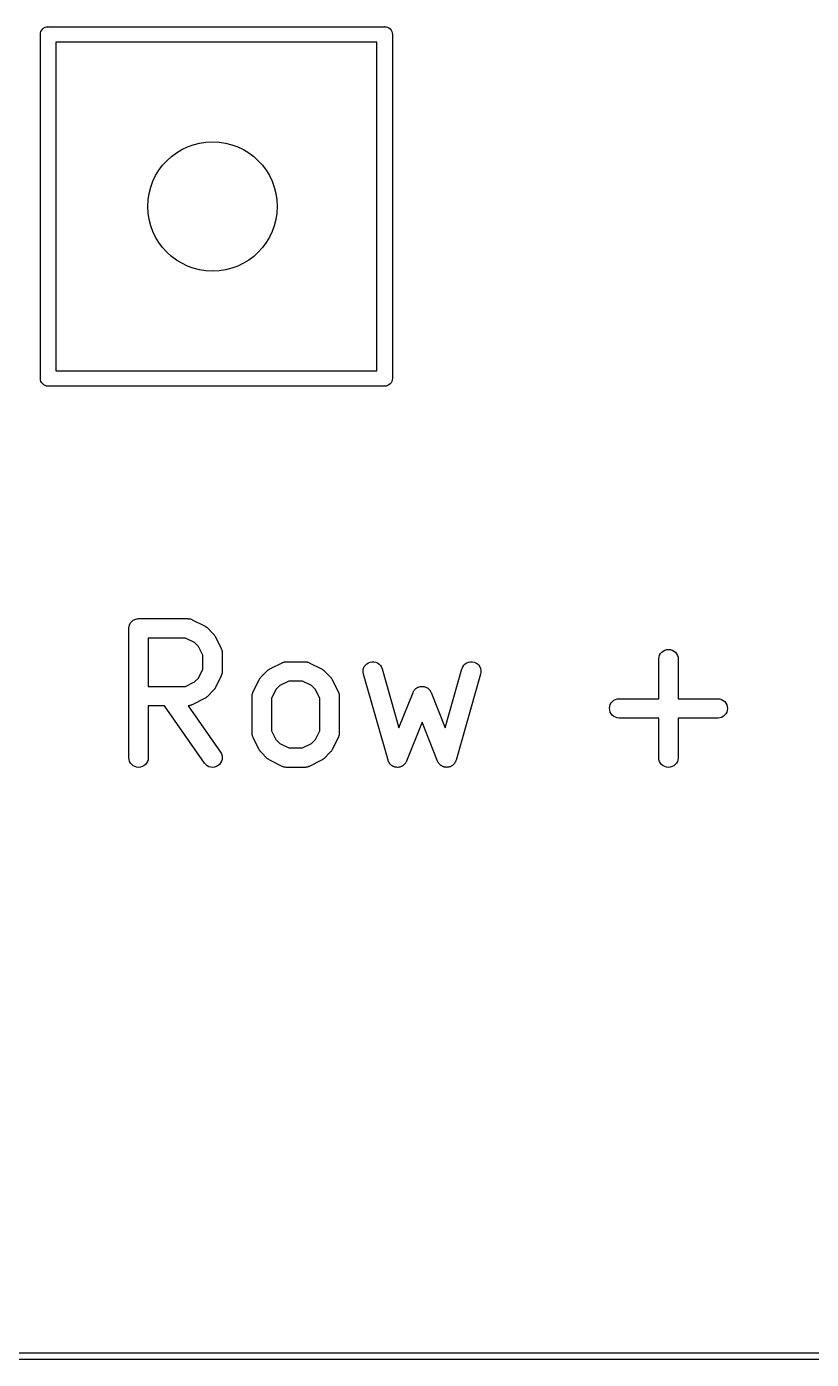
# Model space of a CAD drawing. Extents: x 47 to 146.1, y -90.2 to -39.3.
# Drawn here: x 73.49 to 79.56, y -90.19 to -79.89 of the extents above; entities that cross this region are included whole.
import ezdxf

# ---------------------------------------------------------------- set-up
doc = ezdxf.new("R2010")
doc.units = 0
doc.header["$MEASUREMENT"] = 0
doc.layers.add('BLACK', color=7, linetype='CONTINUOUS')

msp = doc.modelspace()

# ---------------------------------------------------------------- linework, layer by layer
at = {"layer": 'BLACK', "linetype": 'CONTINUOUS'}
for p, q in [((73.5997, -79.95), (73.6009, -79.9382)), ((73.6, -79.953), (73.5997, -79.95)), ((73.6, -82.6071), (73.6, -79.953)), ((73.6009, -79.9382), (73.6043, -79.9269)), ((73.6043, -79.9269), (73.6099, -79.9165)), ((73.6099, -79.9165), (73.6174, -79.9074)), ((73.6174, -79.9074), (73.6265, -79.8999)), ((73.6265, -79.8999), (73.6369, -79.8943)), ((73.6369, -79.8943), (73.6482, -79.8909)), ((73.6482, -79.8909), (73.6571, -79.89)), ((73.6571, -79.89), (73.66, -79.8897)), ((73.6571, -79.89), (73.6571, -79.89)), ((73.66, -79.8897), (73.6629, -79.89)), ((73.6629, -79.89), (76.2571, -79.89)), ((76.2571, -79.89), (76.26, -79.8897)), ((76.26, -79.8897), (76.2629, -79.89)), ((76.2629, -79.89), (76.2718, -79.8909)), ((76.2718, -79.8909), (76.2831, -79.8943)), ((76.2831, -79.8943), (76.2935, -79.8999)), ((76.2935, -79.8999), (76.3026, -79.9074)), ((76.3026, -79.9074), (76.3101, -79.9165)), ((76.3101, -79.9165), (76.3157, -79.9269)), ((76.3157, -79.9269), (76.3191, -79.9382)), ((76.3191, -79.9382), (76.3203, -79.95)), ((76.3203, -79.95), (76.32, -79.9529)), ((76.32, -79.9529), (76.32, -82.6071)), ((73.72, -80.01), (73.72, -82.55)), ((76.2, -80.01), (73.72, -80.01)), ((76.2, -82.55), (76.2, -80.01)), ((73.5997, -82.61), (73.6, -82.6071)), ((73.6009, -82.6218), (73.5997, -82.61)), ((73.6043, -82.6331), (73.6009, -82.6218)), ((73.6099, -82.6435), (73.6043, -82.6331)), ((73.6174, -82.6526), (73.6099, -82.6435)), ((73.72, -82.55), (76.2, -82.55)), ((76.3101, -82.6435), (76.3026, -82.6526)), ((76.3157, -82.6331), (76.3101, -82.6435)), ((76.3191, -82.6218), (76.3157, -82.6331)), ((76.3203, -82.61), (76.3191, -82.6218)), ((76.32, -82.6071), (76.3203, -82.61)), ((73.6265, -82.6601), (73.6174, -82.6526)), ((73.6369, -82.6657), (73.6265, -82.6601)), ((73.6482, -82.6691), (73.6369, -82.6657)), ((73.66, -82.6703), (73.6482, -82.6691)), ((73.6629, -82.67), (73.66, -82.6703)), ((76.2571, -82.67), (73.6629, -82.67)), ((76.26, -82.6703), (76.2571, -82.67)), ((76.2629, -82.67), (76.26, -82.6703)), ((76.2718, -82.6691), (76.2629, -82.67)), ((76.2629, -82.67), (76.2629, -82.67)), ((76.2831, -82.6657), (76.2718, -82.6691)), ((76.2935, -82.6601), (76.2831, -82.6657)), ((76.3026, -82.6526), (76.2935, -82.6601)), ((74.293, -84.5066), (74.2964, -84.5004)), ((74.2964, -84.5004), (74.2966, -84.5002)), ((74.2966, -84.5002), (74.2967, -84.5)), ((74.2967, -84.5), (74.3012, -84.4946)), ((74.3012, -84.4946), (74.3057, -84.4892)), ((74.3057, -84.4892), (74.3059, -84.489)), ((74.3059, -84.489), (74.3061, -84.4888)), ((74.3061, -84.4888), (74.3116, -84.4844)), ((74.3116, -84.4844), (74.3171, -84.4799)), ((74.3171, -84.4799), (74.3173, -84.4798)), ((74.3173, -84.4798), (74.3175, -84.4796)), ((74.3175, -84.4796), (74.3238, -84.4764)), ((74.3238, -84.4764), (74.33, -84.473)), ((74.33, -84.473), (74.3302, -84.473)), ((74.3302, -84.473), (74.3305, -84.4728)), ((74.3305, -84.4728), (74.3373, -84.4708)), ((74.3373, -84.4708), (74.344, -84.4688)), ((74.344, -84.4688), (74.3443, -84.4688)), ((74.3443, -84.4688), (74.3445, -84.4687)), ((74.3445, -84.4687), (74.3515, -84.4681)), ((74.3515, -84.4681), (74.3586, -84.4674)), ((74.3586, -84.4674), (74.7395, -84.4674)), ((74.7395, -84.4674), (74.7406, -84.4674)), ((74.7406, -84.4674), (74.7428, -84.4676)), ((74.7428, -84.4676), (74.745, -84.4676)), ((74.745, -84.4676), (74.75, -84.4684)), ((74.75, -84.4684), (74.7551, -84.469)), ((74.7551, -84.469), (74.7572, -84.4697)), ((74.7572, -84.4697), (74.7594, -84.4701)), ((74.7594, -84.4701), (74.7642, -84.4719)), ((74.7642, -84.4719), (74.7691, -84.4734)), ((74.7691, -84.4734), (74.771, -84.4745)), ((74.771, -84.4745), (74.7731, -84.4753)), ((74.7731, -84.4753), (74.8683, -84.5229)), ((74.2836, -84.5413), (74.2844, -84.5343)), ((74.2836, -84.5418), (74.2836, -84.5413)), ((74.2836, -84.5419), (74.2836, -84.5418)), ((74.2836, -84.5424), (74.2836, -84.5419)), ((74.2836, -84.5419), (74.2836, -84.5419)), ((74.2836, -85.5424), (74.2836, -84.5424)), ((74.2844, -84.5343), (74.2851, -84.5273)), ((74.2851, -84.5273), (74.2852, -84.527)), ((74.2852, -84.5268), (74.2873, -84.5201)), ((74.2852, -84.527), (74.2852, -84.5268)), ((74.2873, -84.5201), (74.2894, -84.5133)), ((74.2894, -84.5133), (74.2896, -84.5131)), ((74.2896, -84.5128), (74.293, -84.5066)), ((74.2896, -84.5131), (74.2896, -84.5128)), ((74.8683, -84.5229), (74.8692, -84.5234)), ((74.8692, -84.5234), (74.8728, -84.5257)), ((74.8728, -84.5257), (74.8765, -84.5277)), ((74.8765, -84.5277), (74.8789, -84.5297)), ((74.8789, -84.5297), (74.8815, -84.5314)), ((74.8815, -84.5314), (74.8845, -84.5343)), ((74.8845, -84.5343), (74.8878, -84.537)), ((74.8878, -84.537), (74.9354, -84.5846)), ((74.9354, -84.5846), (74.9361, -84.5853)), ((74.9361, -84.5853), (74.9388, -84.5886)), ((74.9388, -84.5886), (74.9417, -84.5917)), ((74.9417, -84.5917), (74.9433, -84.5943)), ((74.9433, -84.5943), (74.9453, -84.5968)), ((74.9453, -84.5968), (74.9472, -84.6005)), ((74.9472, -84.6005), (74.9495, -84.6041)), ((74.9495, -84.6041), (74.9971, -84.6993)), ((74.4336, -84.6174), (74.4336, -84.9912)), ((74.7218, -84.6174), (74.4336, -84.6174)), ((74.7903, -84.6516), (74.7218, -84.6174)), ((74.8207, -84.682), (74.7903, -84.6516)), ((74.855, -84.7506), (74.8207, -84.682)), ((74.9971, -84.6993), (74.9975, -84.7003)), ((74.9975, -84.7003), (74.9983, -84.7023)), ((74.9983, -84.7023), (74.9993, -84.7043)), ((74.9993, -84.7043), (75.0008, -84.7092)), ((75.0008, -84.7092), (75.0026, -84.714)), ((78.4257, -84.7109), (78.4398, -84.7068)), ((78.4398, -84.7068), (78.4543, -84.7055)), ((78.4543, -84.7055), (78.4689, -84.707)), ((78.4689, -84.707), (78.4829, -84.7113)), ((74.855, -84.858), (74.855, -84.7506)), ((75.0026, -84.714), (75.0029, -84.7162)), ((75.0029, -84.7162), (75.0036, -84.7183)), ((75.0036, -84.7183), (75.0041, -84.7234)), ((75.0041, -84.7234), (75.0049, -84.7285)), ((75.0049, -84.7285), (75.0048, -84.7307)), ((75.0048, -84.7307), (75.005, -84.7329)), ((75.005, -84.7329), (75.005, -84.8757)), ((75.3726, -84.8563), (75.4679, -84.8086)), ((75.4679, -84.8086), (75.4688, -84.8082)), ((75.4688, -84.8082), (75.4709, -84.8074)), ((75.4709, -84.8074), (75.4728, -84.8064)), ((75.4728, -84.8064), (75.4778, -84.8049)), ((75.4778, -84.8049), (75.4826, -84.8031)), ((75.4826, -84.8031), (75.4847, -84.8028)), ((75.4847, -84.8028), (75.4869, -84.8021)), ((75.4869, -84.8021), (75.492, -84.8016)), ((75.492, -84.8016), (75.497, -84.8008)), ((75.497, -84.8008), (75.4992, -84.8009)), ((75.4992, -84.8009), (75.5014, -84.8007)), ((75.5014, -84.8007), (75.6443, -84.8007)), ((75.6443, -84.8007), (75.6453, -84.8007)), ((75.6453, -84.8007), (75.6475, -84.801)), ((75.6475, -84.801), (75.6497, -84.8009)), ((75.6497, -84.8009), (75.6548, -84.8018)), ((75.6548, -84.8018), (75.6599, -84.8024)), ((75.6599, -84.8024), (75.662, -84.803)), ((75.662, -84.803), (75.6642, -84.8034)), ((75.6642, -84.8034), (75.6689, -84.8052)), ((75.6689, -84.8052), (75.6738, -84.8068)), ((75.6738, -84.8068), (75.6758, -84.8078)), ((75.6758, -84.8078), (75.6778, -84.8086)), ((75.6778, -84.8086), (75.7731, -84.8563)), ((76.122, -84.8166), (76.1343, -84.8087)), ((76.1343, -84.8087), (76.148, -84.8035)), ((76.148, -84.8035), (76.1624, -84.8009)), ((76.1624, -84.8009), (76.177, -84.8012)), ((76.177, -84.8012), (76.1913, -84.8044)), ((76.1913, -84.8044), (76.2047, -84.8103)), ((76.2047, -84.8103), (76.2168, -84.8186)), ((76.8821, -84.818), (76.8943, -84.8098)), ((76.8943, -84.8098), (76.9078, -84.8041)), ((76.9078, -84.8041), (76.9221, -84.8011)), ((76.9221, -84.8011), (76.9367, -84.801)), ((76.9367, -84.801), (76.9511, -84.8037)), ((76.9511, -84.8037), (76.9647, -84.8092)), ((76.9647, -84.8092), (76.9769, -84.8172)), ((78.3788, -84.7794), (78.3804, -84.7649)), ((78.3788, -84.7805), (78.3788, -84.7794)), ((78.3788, -85.0864), (78.3788, -84.7805)), ((78.3804, -84.7649), (78.3849, -84.7509)), ((78.3849, -84.7509), (78.3919, -84.7381)), ((78.3919, -84.7381), (78.4013, -84.7269)), ((78.4013, -84.7269), (78.4127, -84.7177)), ((78.4127, -84.7177), (78.4257, -84.7109)), ((78.4829, -84.7113), (78.4957, -84.7183)), ((78.4957, -84.7183), (78.507, -84.7276)), ((78.507, -84.7276), (78.5163, -84.739)), ((78.5163, -84.739), (78.5232, -84.7519)), ((78.5232, -84.7519), (78.5274, -84.7659)), ((78.5274, -84.7659), (78.5288, -84.7805)), ((78.5288, -84.7805), (78.5288, -85.0864)), ((74.8207, -84.9265), (74.855, -84.858)), ((74.9971, -84.9093), (74.9495, -85.0045)), ((74.9979, -84.9072), (74.9971, -84.9093)), ((74.9989, -84.9053), (74.9979, -84.9072)), ((75.0005, -84.9004), (74.9989, -84.9053)), ((75.0023, -84.8956), (75.0005, -84.9004)), ((75.0027, -84.8934), (75.0023, -84.8956)), ((75.0034, -84.8913), (75.0027, -84.8934)), ((75.0039, -84.8862), (75.0034, -84.8913)), ((75.0048, -84.8812), (75.0039, -84.8862)), ((75.005, -84.8768), (75.0047, -84.879)), ((75.0047, -84.879), (75.0048, -84.8812)), ((75.005, -84.8757), (75.005, -84.8768)), ((75.3055, -84.9179), (75.3532, -84.8703)), ((75.3532, -84.8703), (75.3539, -84.8696)), ((75.3539, -84.8696), (75.3572, -84.8669)), ((75.3572, -84.8669), (75.3603, -84.864)), ((75.3603, -84.864), (75.3629, -84.8624)), ((75.3629, -84.8624), (75.3653, -84.8604)), ((75.3653, -84.8604), (75.3691, -84.8585)), ((75.3691, -84.8585), (75.3726, -84.8563)), ((75.7731, -84.8563), (75.774, -84.8567)), ((75.774, -84.8567), (75.7775, -84.859)), ((75.7775, -84.859), (75.7812, -84.861)), ((75.7812, -84.861), (75.7837, -84.863)), ((75.7837, -84.863), (75.7863, -84.8647)), ((75.7863, -84.8647), (75.7893, -84.8676)), ((75.7893, -84.8676), (75.7926, -84.8703)), ((75.7926, -84.8703), (75.8402, -84.9179)), ((76.0933, -84.8809), (76.0937, -84.8662)), ((76.0957, -84.8953), (76.0933, -84.8809)), ((76.0937, -84.8662), (76.097, -84.852)), ((76.096, -84.8963), (76.0957, -84.8953)), ((76.2865, -85.563), (76.096, -84.8963)), ((76.097, -84.852), (76.1029, -84.8386)), ((76.1029, -84.8386), (76.1114, -84.8267)), ((76.1114, -84.8267), (76.122, -84.8166)), ((76.2168, -84.8186), (76.2269, -84.8292)), ((76.2269, -84.8292), (76.2348, -84.8415)), ((76.2348, -84.8415), (76.2402, -84.8551)), ((76.2402, -84.8551), (76.3704, -85.3108)), ((76.7277, -85.3108), (76.8579, -84.8551)), ((77.0021, -84.8963), (76.8116, -85.563)), ((76.8579, -84.8551), (76.8582, -84.8541)), ((76.8582, -84.8541), (76.8637, -84.8406)), ((76.8637, -84.8406), (76.8718, -84.8284)), ((76.8718, -84.8284), (76.8821, -84.818)), ((76.9769, -84.8172), (76.9874, -84.8274)), ((76.9874, -84.8274), (76.9957, -84.8395)), ((76.9957, -84.8395), (77.0015, -84.853)), ((77.0015, -84.853), (77.0045, -84.8673)), ((77.0047, -84.8819), (77.0021, -84.8963)), ((77.0045, -84.8673), (77.0047, -84.8819)), ((74.4336, -84.9912), (74.7218, -84.9912)), ((74.7218, -84.9912), (74.7903, -84.9569)), ((74.7903, -84.9569), (74.8207, -84.9265)), ((74.941, -85.0177), (74.9381, -85.0207)), ((74.9427, -85.0151), (74.941, -85.0177)), ((74.9447, -85.0127), (74.9427, -85.0151)), ((74.9467, -85.009), (74.9447, -85.0127)), ((74.949, -85.0054), (74.9467, -85.009)), ((74.9495, -85.0045), (74.949, -85.0054)), ((75.2439, -85.0326), (75.2915, -84.9374)), ((75.2915, -84.9374), (75.292, -84.9365)), ((75.292, -84.9365), (75.2943, -84.9329)), ((75.2943, -84.9329), (75.2962, -84.9292)), ((75.2962, -84.9292), (75.2982, -84.9268)), ((75.2982, -84.9268), (75.2999, -84.9242)), ((75.2999, -84.9242), (75.3029, -84.9212)), ((75.3029, -84.9212), (75.3055, -84.9179)), ((75.4202, -85.0154), (75.386, -85.0839)), ((75.4506, -84.985), (75.4202, -85.0154)), ((75.5191, -84.9507), (75.4506, -84.985)), ((75.6266, -84.9507), (75.5191, -84.9507)), ((75.6951, -84.985), (75.6266, -84.9507)), ((75.7255, -85.0154), (75.6951, -84.985)), ((75.7598, -85.0839), (75.7255, -85.0154)), ((75.8402, -84.9179), (75.8409, -84.9187)), ((75.8409, -84.9187), (75.8435, -84.922)), ((75.8435, -84.922), (75.8464, -84.925)), ((75.8464, -84.925), (75.8481, -84.9277)), ((75.8481, -84.9277), (75.85, -84.9301)), ((75.85, -84.9301), (75.852, -84.9338)), ((75.852, -84.9338), (75.8542, -84.9374)), ((75.8542, -84.9374), (75.9018, -85.0326)), ((76.4876, -85.0232), (76.4919, -85.0182)), ((76.4919, -85.0182), (76.496, -85.0132)), ((76.496, -85.0132), (76.4966, -85.0127)), ((76.4966, -85.0127), (76.4971, -85.0121)), ((76.4971, -85.0121), (76.5023, -85.008)), ((76.5023, -85.008), (76.5073, -85.0039)), ((76.5073, -85.0039), (76.508, -85.0035)), ((76.508, -85.0035), (76.5086, -85.003)), ((76.5086, -85.003), (76.5145, -85)), ((76.5145, -85), (76.5202, -84.9969)), ((76.5202, -84.9969), (76.521, -84.9967)), ((76.521, -84.9967), (76.5217, -84.9964)), ((76.5217, -84.9964), (76.528, -84.9946)), ((76.528, -84.9946), (76.5342, -84.9927)), ((76.5342, -84.9927), (76.535, -84.9926)), ((76.535, -84.9926), (76.5358, -84.9924)), ((76.5358, -84.9924), (76.5423, -84.9918)), ((76.5423, -84.9918), (76.5488, -84.9912)), ((76.5488, -84.9912), (76.5496, -84.9913)), ((76.5496, -84.9913), (76.5504, -84.9912)), ((76.5504, -84.9912), (76.5569, -84.992)), ((76.5569, -84.992), (76.5634, -84.9926)), ((76.5634, -84.9926), (76.5641, -84.9928)), ((76.5641, -84.9928), (76.5649, -84.9929)), ((76.5649, -84.9929), (76.5711, -84.9949)), ((76.5711, -84.9949), (76.5774, -84.9968)), ((76.5774, -84.9968), (76.5781, -84.9971)), ((76.5781, -84.9971), (76.5788, -84.9974)), ((76.5788, -84.9974), (76.5846, -85.0005)), ((76.5846, -85.0005), (76.5903, -85.0036)), ((76.5903, -85.0036), (76.5909, -85.0041)), ((76.5909, -85.0041), (76.5916, -85.0045)), ((76.5916, -85.0045), (76.5966, -85.0087)), ((76.5966, -85.0087), (76.6017, -85.0128)), ((76.6017, -85.0128), (76.6022, -85.0134)), ((76.6022, -85.0134), (76.6028, -85.0139)), ((76.6028, -85.0139), (76.6069, -85.019)), ((74.8683, -85.0857), (74.7731, -85.1333)), ((74.8719, -85.0834), (74.8683, -85.0857)), ((74.8756, -85.0815), (74.8719, -85.0834)), ((74.878, -85.0795), (74.8756, -85.0815)), ((74.8807, -85.0779), (74.878, -85.0795)), ((74.8838, -85.075), (74.8807, -85.0779)), ((74.887, -85.0723), (74.8838, -85.075)), ((74.8878, -85.0716), (74.887, -85.0723)), ((74.9354, -85.024), (74.8878, -85.0716)), ((74.9381, -85.0207), (74.9354, -85.024)), ((75.236, -85.0651), (75.2362, -85.0629)), ((75.236, -85.0662), (75.236, -85.0651)), ((75.236, -85.3519), (75.236, -85.0662)), ((75.2361, -85.0607), (75.237, -85.0557)), ((75.2362, -85.0629), (75.2361, -85.0607)), ((75.237, -85.0557), (75.2376, -85.0506)), ((75.2376, -85.0506), (75.2383, -85.0485)), ((75.2383, -85.0485), (75.2386, -85.0463)), ((75.2386, -85.0463), (75.2405, -85.0415)), ((75.2405, -85.0415), (75.242, -85.0366)), ((75.242, -85.0366), (75.2431, -85.0347)), ((75.2431, -85.0347), (75.2439, -85.0326)), ((75.386, -85.0839), (75.386, -85.3342)), ((75.7598, -85.3342), (75.7598, -85.0839)), ((75.9018, -85.0326), (75.9023, -85.0336)), ((75.9023, -85.0336), (75.9031, -85.0357)), ((75.9031, -85.0357), (75.9041, -85.0376)), ((75.9041, -85.0376), (75.9056, -85.0425)), ((75.9056, -85.0425), (75.9073, -85.0473)), ((75.9073, -85.0473), (75.9077, -85.0495)), ((75.9077, -85.0495), (75.9083, -85.0516)), ((75.9083, -85.0516), (75.9088, -85.0567)), ((75.9088, -85.0567), (75.9096, -85.0618)), ((75.9096, -85.0618), (75.9095, -85.064)), ((75.9095, -85.064), (75.9098, -85.0662)), ((75.9098, -85.0662), (75.9098, -85.3519)), ((76.3704, -85.3108), (76.4794, -85.0383)), ((76.4794, -85.0383), (76.4798, -85.0374)), ((76.4798, -85.0374), (76.4802, -85.0367)), ((76.4802, -85.0367), (76.4804, -85.0359)), ((76.4804, -85.0359), (76.4836, -85.0302)), ((76.4836, -85.0302), (76.4867, -85.0245)), ((76.4867, -85.0245), (76.4872, -85.0239)), ((76.4872, -85.0239), (76.4876, -85.0232)), ((76.6069, -85.019), (76.6111, -85.024)), ((76.6111, -85.024), (76.6115, -85.0247)), ((76.6115, -85.0247), (76.6119, -85.0253)), ((76.6119, -85.0253), (76.615, -85.0311)), ((76.615, -85.0311), (76.6181, -85.0369)), ((76.6181, -85.0369), (76.6183, -85.0376)), ((76.6183, -85.0376), (76.6187, -85.0383)), ((76.6187, -85.0383), (76.7277, -85.3108)), ((78.0037, -85.1324), (78.0107, -85.1195)), ((78.0107, -85.1195), (78.02, -85.1082)), ((78.02, -85.1082), (78.0314, -85.099)), ((78.0314, -85.099), (78.0443, -85.0921)), ((78.0443, -85.0921), (78.0583, -85.0879)), ((78.0583, -85.0879), (78.0729, -85.0864)), ((78.0729, -85.0864), (78.3788, -85.0864)), ((78.5288, -85.0864), (78.8348, -85.0864)), ((78.8348, -85.0864), (78.8358, -85.0864)), ((78.8358, -85.0864), (78.8504, -85.0881)), ((78.8504, -85.0881), (78.8643, -85.0925)), ((78.8643, -85.0925), (78.8771, -85.0995)), ((78.8771, -85.0995), (78.8883, -85.109)), ((78.8883, -85.109), (78.8975, -85.1204)), ((78.8975, -85.1204), (78.9043, -85.1333)), ((74.5576, -85.1412), (74.4336, -85.1412)), ((74.4336, -85.1412), (74.4336, -85.5424)), ((74.8686, -85.5854), (74.5576, -85.1412)), ((74.7417, -85.141), (74.7406, -85.1411)), ((74.7406, -85.1411), (74.9914, -85.4994)), ((74.7439, -85.1411), (74.7417, -85.141)), ((74.749, -85.1403), (74.7439, -85.1411)), ((74.7541, -85.1398), (74.749, -85.1403)), ((74.7562, -85.1391), (74.7541, -85.1398)), ((74.7584, -85.1388), (74.7562, -85.1391)), ((74.7632, -85.137), (74.7584, -85.1388)), ((74.7681, -85.1355), (74.7632, -85.137)), ((74.7701, -85.1345), (74.7681, -85.1355)), ((74.7721, -85.1337), (74.7701, -85.1345)), ((74.7731, -85.1333), (74.7721, -85.1337)), ((77.9979, -85.1609), (77.9994, -85.1463)), ((77.9992, -85.1755), (77.9979, -85.1609)), ((78.0033, -85.1895), (77.9992, -85.1755)), ((77.9994, -85.1463), (78.0037, -85.1324)), ((78.0101, -85.2025), (78.0033, -85.1895)), ((78.0193, -85.2139), (78.0101, -85.2025)), ((78.0305, -85.2233), (78.0193, -85.2139)), ((78.0433, -85.2304), (78.0305, -85.2233)), ((78.8763, -85.2239), (78.8633, -85.2308)), ((78.8876, -85.2146), (78.8763, -85.2239)), ((78.8969, -85.2034), (78.8876, -85.2146)), ((78.9039, -85.1905), (78.8969, -85.2034)), ((78.9082, -85.1765), (78.9039, -85.1905)), ((78.9043, -85.1333), (78.9084, -85.1474)), ((78.9098, -85.162), (78.9082, -85.1765)), ((78.9084, -85.1474), (78.9098, -85.162)), ((76.549, -85.2681), (76.4282, -85.5702)), ((76.6699, -85.5702), (76.549, -85.2681)), ((78.0573, -85.2348), (78.0433, -85.2304)), ((78.0718, -85.2364), (78.0573, -85.2348)), ((78.0729, -85.2364), (78.0718, -85.2364)), ((78.3788, -85.2364), (78.0729, -85.2364)), ((78.3788, -85.5424), (78.3788, -85.2364)), ((78.8348, -85.2364), (78.5288, -85.2364)), ((78.5288, -85.2364), (78.5288, -85.5424)), ((78.8493, -85.235), (78.8348, -85.2364)), ((78.8633, -85.2308), (78.8493, -85.235)), ((75.2362, -85.3541), (75.236, -85.3519)), ((75.2361, -85.3563), (75.2362, -85.3541)), ((75.2369, -85.3614), (75.2361, -85.3563)), ((75.2374, -85.3665), (75.2369, -85.3614)), ((75.238, -85.3686), (75.2374, -85.3665)), ((75.2384, -85.3708), (75.238, -85.3686)), ((75.2401, -85.3756), (75.2384, -85.3708)), ((75.2416, -85.3805), (75.2401, -85.3756)), ((75.2426, -85.3824), (75.2416, -85.3805)), ((75.2434, -85.3845), (75.2426, -85.3824)), ((75.2439, -85.3854), (75.2434, -85.3845)), ((75.2915, -85.4807), (75.2439, -85.3854)), ((75.386, -85.3342), (75.4202, -85.4027)), ((75.4202, -85.4027), (75.4506, -85.4331)), ((75.6951, -85.4331), (75.7255, -85.4027)), ((75.7255, -85.4027), (75.7598, -85.3342)), ((75.9018, -85.3854), (75.8542, -85.4807)), ((75.9026, -85.3834), (75.9018, -85.3854)), ((75.9037, -85.3815), (75.9026, -85.3834)), ((75.9052, -85.3766), (75.9037, -85.3815)), ((75.9071, -85.3718), (75.9052, -85.3766)), ((75.9075, -85.3696), (75.9071, -85.3718)), ((75.9081, -85.3675), (75.9075, -85.3696)), ((75.9087, -85.3624), (75.9081, -85.3675)), ((75.9096, -85.3574), (75.9087, -85.3624)), ((75.9098, -85.353), (75.9095, -85.3551)), ((75.9095, -85.3551), (75.9096, -85.3574)), ((75.9098, -85.3519), (75.9098, -85.353)), ((74.9914, -85.4994), (74.992, -85.5002)), ((74.992, -85.5002), (74.999, -85.5131)), ((74.999, -85.5131), (75.0034, -85.5271)), ((75.0034, -85.5271), (75.005, -85.5416)), ((75.2937, -85.4843), (75.2915, -85.4807)), ((75.2957, -85.488), (75.2937, -85.4843)), ((75.2976, -85.4904), (75.2957, -85.488)), ((75.2993, -85.4931), (75.2976, -85.4904)), ((75.3022, -85.4961), (75.2993, -85.4931)), ((75.3048, -85.4994), (75.3022, -85.4961)), ((75.3055, -85.5002), (75.3048, -85.4994)), ((75.3532, -85.5478), (75.3055, -85.5002)), ((75.4506, -85.4331), (75.5191, -85.4674)), ((75.5191, -85.4674), (75.6266, -85.4674)), ((75.6266, -85.4674), (75.6951, -85.4331)), ((75.8402, -85.5002), (75.7926, -85.5478)), ((75.8428, -85.4969), (75.8402, -85.5002)), ((75.8458, -85.4939), (75.8428, -85.4969)), ((75.8475, -85.4913), (75.8458, -85.4939)), ((75.8495, -85.4889), (75.8475, -85.4913)), ((75.8515, -85.4852), (75.8495, -85.4889)), ((75.8537, -85.4816), (75.8515, -85.4852)), ((75.8542, -85.4807), (75.8537, -85.4816)), ((74.285, -85.5569), (74.2836, -85.5424)), ((74.2892, -85.571), (74.285, -85.5569)), ((74.2961, -85.5839), (74.2892, -85.571)), ((74.3054, -85.5952), (74.2961, -85.5839)), ((74.3166, -85.6046), (74.3054, -85.5952)), ((74.3295, -85.6115), (74.3166, -85.6046)), ((74.3435, -85.6158), (74.3295, -85.6115)), ((74.358, -85.6174), (74.3435, -85.6158)), ((74.3726, -85.6161), (74.358, -85.6174)), ((74.3867, -85.6119), (74.3726, -85.6161)), ((74.3996, -85.6051), (74.3867, -85.6119)), ((74.411, -85.596), (74.3996, -85.6051)), ((74.4205, -85.5848), (74.411, -85.596)), ((74.4275, -85.5719), (74.4205, -85.5848)), ((74.4319, -85.558), (74.4275, -85.5719)), ((74.4336, -85.5434), (74.4319, -85.558)), ((74.4336, -85.5424), (74.4336, -85.5434)), ((74.8781, -85.5965), (74.8686, -85.5854)), ((74.8896, -85.6056), (74.8781, -85.5965)), ((74.9026, -85.6122), (74.8896, -85.6056)), ((74.9167, -85.6162), (74.9026, -85.6122)), ((74.9313, -85.6174), (74.9167, -85.6162)), ((74.9458, -85.6157), (74.9313, -85.6174)), ((74.9598, -85.6112), (74.9458, -85.6157)), ((74.9726, -85.6041), (74.9598, -85.6112)), ((74.9838, -85.5947), (74.9726, -85.6041)), ((74.9929, -85.5832), (74.9838, -85.5947)), ((74.9996, -85.5702), (74.9929, -85.5832)), ((75.0037, -85.5562), (74.9996, -85.5702)), ((75.005, -85.5416), (75.0037, -85.5562)), ((75.3564, -85.5505), (75.3532, -85.5478)), ((75.3594, -85.5534), (75.3564, -85.5505)), ((75.3621, -85.5551), (75.3594, -85.5534)), ((75.3645, -85.5571), (75.3621, -85.5551)), ((75.3682, -85.5591), (75.3645, -85.5571)), ((75.3717, -85.5614), (75.3682, -85.5591)), ((75.3726, -85.5618), (75.3717, -85.5614)), ((75.4679, -85.6095), (75.3726, -85.5618)), ((75.4699, -85.6103), (75.4679, -85.6095)), ((75.4719, -85.6113), (75.4699, -85.6103)), ((75.4768, -85.6129), (75.4719, -85.6113)), ((75.4816, -85.6147), (75.4768, -85.6129)), ((75.4837, -85.6151), (75.4816, -85.6147)), ((75.4858, -85.6157), (75.4837, -85.6151)), ((75.4909, -85.6163), (75.4858, -85.6157)), ((75.496, -85.6172), (75.4909, -85.6163)), ((75.4982, -85.6171), (75.496, -85.6172)), ((75.5004, -85.6174), (75.4982, -85.6171)), ((75.5014, -85.6174), (75.5004, -85.6174)), ((75.6443, -85.6174), (75.5014, -85.6174)), ((75.6465, -85.6172), (75.6443, -85.6174)), ((75.6487, -85.6173), (75.6465, -85.6172)), ((75.6537, -85.6165), (75.6487, -85.6173)), ((75.6589, -85.616), (75.6537, -85.6165)), ((75.661, -85.6153), (75.6589, -85.616)), ((75.6631, -85.615), (75.661, -85.6153)), ((75.6679, -85.6132), (75.6631, -85.615)), ((75.6729, -85.6117), (75.6679, -85.6132)), ((75.6748, -85.6107), (75.6729, -85.6117)), ((75.6769, -85.6099), (75.6748, -85.6107)), ((75.6778, -85.6095), (75.6769, -85.6099)), ((75.7731, -85.5618), (75.6778, -85.6095)), ((75.7766, -85.5596), (75.7731, -85.5618)), ((75.7804, -85.5577), (75.7766, -85.5596)), ((75.7828, -85.5557), (75.7804, -85.5577)), ((75.7855, -85.5541), (75.7828, -85.5557)), ((75.7885, -85.5512), (75.7855, -85.5541)), ((75.7918, -85.5485), (75.7885, -85.5512)), ((75.7926, -85.5478), (75.7918, -85.5485)), ((76.2882, -85.5673), (76.2865, -85.563)), ((76.2895, -85.5717), (76.2882, -85.5673)), ((76.2908, -85.5741), (76.2895, -85.5717)), ((76.2918, -85.5766), (76.2908, -85.5741)), ((76.2943, -85.5805), (76.2918, -85.5766)), ((76.2965, -85.5845), (76.2943, -85.5805)), ((76.2983, -85.5866), (76.2965, -85.5845)), ((76.2997, -85.5889), (76.2983, -85.5866)), ((76.303, -85.5922), (76.2997, -85.5889)), ((76.3059, -85.5958), (76.303, -85.5922)), ((76.308, -85.5975), (76.3059, -85.5958)), ((76.3099, -85.5994), (76.308, -85.5975)), ((76.3137, -85.6021), (76.3099, -85.5994)), ((76.3173, -85.605), (76.3137, -85.6021)), ((76.3197, -85.6063), (76.3173, -85.605)), ((76.3219, -85.6078), (76.3197, -85.6063)), ((76.3262, -85.6097), (76.3219, -85.6078)), ((76.3302, -85.6118), (76.3262, -85.6097)), ((76.3328, -85.6126), (76.3302, -85.6118)), ((76.3353, -85.6137), (76.3328, -85.6126)), ((76.3398, -85.6147), (76.3353, -85.6137)), ((76.3443, -85.616), (76.3398, -85.6147)), ((76.347, -85.6163), (76.3443, -85.616)), ((76.3496, -85.6168), (76.347, -85.6163)), ((76.3542, -85.6169), (76.3496, -85.6168)), ((76.3588, -85.6174), (76.3542, -85.6169)), ((76.3615, -85.6171), (76.3588, -85.6174)), ((76.3643, -85.6172), (76.3615, -85.6171)), ((76.3688, -85.6164), (76.3643, -85.6172)), ((76.3734, -85.6159), (76.3688, -85.6164)), ((76.376, -85.6151), (76.3734, -85.6159)), ((76.3787, -85.6146), (76.376, -85.6151)), ((76.383, -85.613), (76.3787, -85.6146)), ((76.3874, -85.6116), (76.383, -85.613)), ((76.3898, -85.6103), (76.3874, -85.6116)), ((76.3923, -85.6094), (76.3898, -85.6103)), ((76.3962, -85.6069), (76.3923, -85.6094)), ((76.4003, -85.6047), (76.3962, -85.6069)), ((76.4024, -85.603), (76.4003, -85.6047)), ((76.4047, -85.6015), (76.4024, -85.603)), ((76.408, -85.5983), (76.4047, -85.6015)), ((76.4116, -85.5954), (76.408, -85.5983)), ((76.4133, -85.5933), (76.4116, -85.5954)), ((76.4153, -85.5914), (76.4133, -85.5933)), ((76.418, -85.5877), (76.4153, -85.5914)), ((76.4209, -85.5841), (76.418, -85.5877)), ((76.4222, -85.5817), (76.4209, -85.5841)), ((76.4237, -85.5795), (76.4222, -85.5817)), ((76.4256, -85.5753), (76.4237, -85.5795)), ((76.4278, -85.5712), (76.4256, -85.5753)), ((76.4282, -85.5702), (76.4278, -85.5712)), ((76.672, -85.5743), (76.6699, -85.5702)), ((76.6738, -85.5786), (76.672, -85.5743)), ((76.6754, -85.5808), (76.6738, -85.5786)), ((76.6766, -85.5832), (76.6754, -85.5808)), ((76.6795, -85.5868), (76.6766, -85.5832)), ((76.6821, -85.5906), (76.6795, -85.5868)), ((76.6841, -85.5925), (76.6821, -85.5906)), ((76.6858, -85.5947), (76.6841, -85.5925)), ((76.6893, -85.5976), (76.6858, -85.5947)), ((76.6926, -85.6009), (76.6893, -85.5976)), ((76.6949, -85.6024), (76.6926, -85.6009)), ((76.6969, -85.6041), (76.6949, -85.6024)), ((76.701, -85.6064), (76.6969, -85.6041)), ((76.7048, -85.6089), (76.701, -85.6064)), ((76.7074, -85.6099), (76.7048, -85.6089)), ((76.7097, -85.6112), (76.7074, -85.6099)), ((76.7141, -85.6126), (76.7097, -85.6112)), ((76.7184, -85.6143), (76.7141, -85.6126)), ((76.7211, -85.6149), (76.7184, -85.6143)), ((76.7237, -85.6157), (76.7211, -85.6149)), ((76.7283, -85.6162), (76.7237, -85.6157)), ((76.7328, -85.6171), (76.7283, -85.6162)), ((76.7355, -85.6171), (76.7328, -85.6171)), ((76.7382, -85.6174), (76.7355, -85.6171)), ((76.7428, -85.617), (76.7382, -85.6174)), ((76.7474, -85.617), (76.7428, -85.617)), ((76.7501, -85.6164), (76.7474, -85.617)), ((76.7528, -85.6162), (76.7501, -85.6164)), ((76.7572, -85.6149), (76.7528, -85.6162)), ((76.7618, -85.614), (76.7572, -85.6149)), ((76.7643, -85.6129), (76.7618, -85.614)), ((76.7669, -85.6122), (76.7643, -85.6129)), ((76.771, -85.6101), (76.7669, -85.6122)), ((76.7753, -85.6083), (76.771, -85.6101)), ((76.7775, -85.6068), (76.7753, -85.6083)), ((76.7799, -85.6056), (76.7775, -85.6068)), ((76.7836, -85.6027), (76.7799, -85.6056)), ((76.7874, -85.6001), (76.7836, -85.6027)), ((76.7893, -85.5982), (76.7874, -85.6001)), ((76.7914, -85.5965), (76.7893, -85.5982)), ((76.7944, -85.593), (76.7914, -85.5965)), ((76.7977, -85.5897), (76.7944, -85.593)), ((76.7992, -85.5875), (76.7977, -85.5897)), ((76.801, -85.5854), (76.7992, -85.5875)), ((76.8032, -85.5814), (76.801, -85.5854)), ((76.8058, -85.5775), (76.8032, -85.5814)), ((76.8068, -85.575), (76.8058, -85.5775)), ((76.8081, -85.5726), (76.8068, -85.575)), ((76.8096, -85.5683), (76.8081, -85.5726)), ((76.8113, -85.564), (76.8096, -85.5683)), ((76.8116, -85.563), (76.8113, -85.564)), ((78.3802, -85.5569), (78.3788, -85.5424)), ((78.3845, -85.571), (78.3802, -85.5569)), ((78.3913, -85.5839), (78.3845, -85.571)), ((78.4006, -85.5952), (78.3913, -85.5839)), ((78.4119, -85.6046), (78.4006, -85.5952)), ((78.4247, -85.6115), (78.4119, -85.6046)), ((78.4387, -85.6158), (78.4247, -85.6115)), ((78.4533, -85.6174), (78.4387, -85.6158)), ((78.4679, -85.6161), (78.4533, -85.6174)), ((78.4819, -85.6119), (78.4679, -85.6161)), ((78.4949, -85.6051), (78.4819, -85.6119)), ((78.5063, -85.596), (78.4949, -85.6051)), ((78.5157, -85.5848), (78.5063, -85.596)), ((78.5227, -85.5719), (78.5157, -85.5848)), ((78.5272, -85.558), (78.5227, -85.5719)), ((78.5288, -85.5434), (78.5272, -85.558)), ((78.5288, -85.5424), (78.5288, -85.5434)), ((47.015, -90.145), (146.025, -90.145)), ((146.049, -90.195), (46.9912, -90.195))]:
    msp.add_line(p, q, dxfattribs=at)
at = {"layer": 'BLACK'}
msp.add_circle((74.93, -81.28), 0.5, dxfattribs=at)
msp.add_circle((74.93, -81.28), 0.5, dxfattribs=at)

doc.saveas('drawing.dxf')
